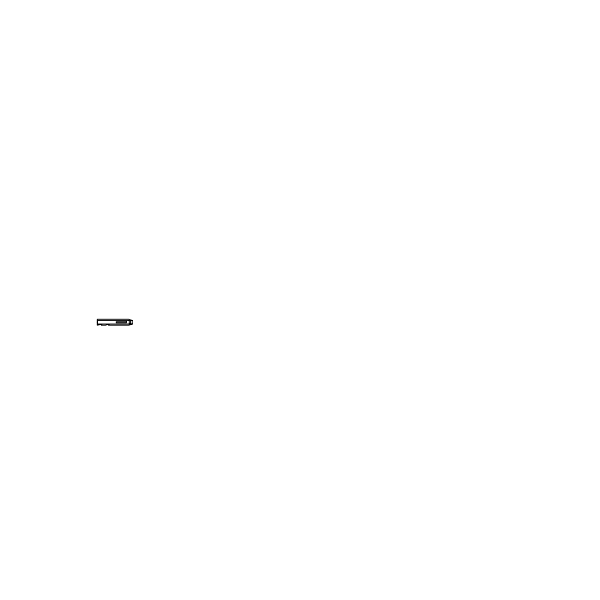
<?xml version="1.0" encoding="UTF-8"?>
<svg xmlns="http://www.w3.org/2000/svg" width="600" height="600" viewBox="0 0 600 600"><rect width="100%" height="100%" fill="white"/><g stroke="black" fill="none" stroke-linecap="round" stroke-linejoin="round"><path stroke-width="0.9" d="M132.262 324.03L128.708 325.215L108.532 325.215L108.863 324.562L106.965 324.562L105.66 325.215L101.422 325.215L101.752 324.562L99.855 324.562L97.312 325.215L97.312 319.29L128.708 319.29L132.262 320.475L132.262 324.03L97.312 324.03M97.312 320.475L132.262 320.475M130.485 320.475L130.485 324.03M129.3 320.475L129.3 324.03M97.373 321.712L97.373 322.785M126.398 321.712L116.273 321.712L116.273 322.785L126.398 322.785L126.398 321.712"/></g></svg>
